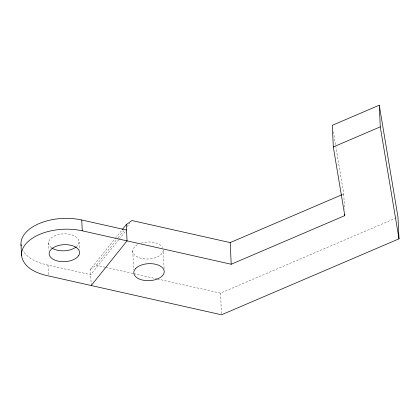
<?xml version="1.0" encoding="UTF-8"?>
<svg xmlns="http://www.w3.org/2000/svg" width="420" height="420" viewBox="0 0 420 420"><rect width="100%" height="100%" fill="white"/><g stroke="black" fill="none" stroke-linecap="round" stroke-linejoin="round"><path stroke-width="0.32" stroke-dasharray="2.1 1.58" d="M91.235 285.532L90.468 269.294L114.886 238.844M115.29 238.334L121.8 230.213M90.468 269.294L96.143 265.209L117.71 238.313M118.115 237.804L123.811 230.701M127.066 226.637L129.917 223.083M118.802 239.689L90.725 274.706L47.995 265.109C38.598 263.057 28.271 259.418 23.021 250.772M119.207 239.179L125.717 231.058M342.568 194.486L343.77 193.972L335.937 147.126M157.369 278.964L220.511 293.144L396.774 217.686M96.143 265.209L105.073 267.215M105.709 267.356L133.135 273.52M133.77 273.661L156.734 278.817M333.365 131.728L335.832 146.486M343.77 193.972L344.489 209.255M220.511 293.144L221.529 314.795M164.078 268.585L163.207 250.115A15.236 8.495 -2.7 0 1 162.409 252.767L161.464 254.021A15.236 8.495 -2.7 0 1 141.992 258.521A15.236 8.495 -2.7 0 1 133.565 248.252L134.51 246.992A15.236 8.495 -2.7 0 1 138.71 244.067M132.767 250.898L133.665 270.002M79.065 241.946L79.427 249.59M48.62 242.728L48.983 250.373M47.995 265.109L48.473 275.3M141.241 243.107A15.236 8.495 -2.7 0 1 162.519 247.506M51.419 247.658A15.236 8.495 -2.7 0 1 61.646 233.998A15.236 8.495 -2.7 0 1 78.262 244.597L77.322 245.852A15.236 8.495 -2.7 0 1 76.508 246.645"/><path stroke-width="0.63" d="M122.21 229.709L126.278 224.632L131.948 220.547L230.186 242.592L341.964 194.744M91.235 285.532L127.045 240.87L126.278 224.632M379.26 105.205L332.288 125.312L333.312 146.963L344.788 215.623L231.21 264.243L82.267 230.822A42.908 23.935 -2.7 0 0 21.509 255.523C23.489 268.196 37.438 273.635 48.505 275.935L221.529 314.795L399 238.828L397.981 217.172L379.26 105.205L380.279 126.856L399 238.828M333.312 146.963L380.279 126.856M21.509 255.523L21 244.692A42.908 23.935 -2.7 0 1 81.753 219.996L126.53 230.044M21 244.692L21.268 245.931M344.731 214.347L344.788 215.623M230.186 242.592L231.21 264.243M81.753 219.996L82.267 230.822M76.052 247.023A15.236 8.495 -2.7 0 1 51.896 248M78.771 255.423L77.831 256.678A15.236 8.495 -2.7 0 1 51.933 258.484A15.236 8.495 -2.7 0 1 62.155 244.823A15.236 8.495 -2.7 0 1 78.771 255.423M135.529 268.648L134.589 269.903A15.236 8.495 -2.7 0 0 143.015 280.171A15.236 8.495 -2.7 0 0 162.488 275.678L163.427 274.418A15.236 8.495 -2.7 0 0 155.001 264.149A15.236 8.495 -2.7 0 0 135.529 268.648"/></g></svg>
